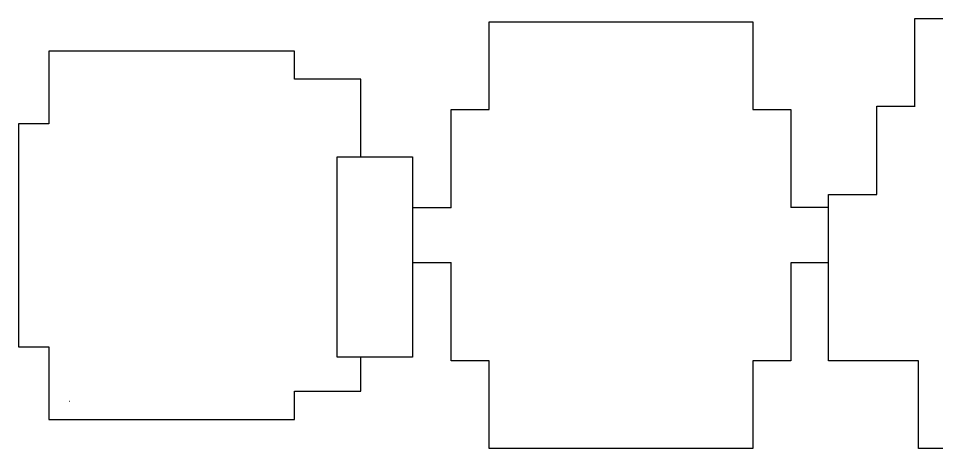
# Model space of a CAD drawing. Header units: inches. Extents: x -90 to 3162, y -84 to 1655.
# Drawn here: x -90 to 1541, y -84 to 680 of the extents above; entities that cross this region are included whole.
import ezdxf

# ---------------------------------------------------------------- set-up
doc = ezdxf.new("R2010")
doc.units = ezdxf.units.IN
doc.header["$LTSCALE"] = 10
doc.header["$MEASUREMENT"] = 0
doc.layers.add('A-ROOF', color=2, linetype='CONTINUOUS')
doc.layers.add('A-WALL', color=5, linetype='CONTINUOUS')

msp = doc.modelspace()

# ---------------------------------------------------------------- linework, layer by layer
at = {"layer": 'A-ROOF'}
for p, q in [((746.1, 517.8), (746.1, 673.8)), ((746.1, 673.8), (1214.1, 673.8)), ((1214.1, 673.8), (1214.1, 517.8)), ((1502.1, 679.8), (1982.4, 679.8)), ((1502.1, 523.8), (1502.1, 679.8)), ((-35.9, 621.8), (-35.9, 492.8)), ((400.1, 621.8), (-35.9, 621.8)), ((400.1, 571.8), (400.1, 621.8)), ((518.1, 571.8), (400.1, 571.8)), ((518.1, 433.8), (518.1, 571.8)), ((1434.3, 523.8), (1502.4, 523.8)), ((1434.3, 367.3), (1434.3, 523.8)), ((678.3, 343.3), (678.3, 517.8)), ((678.3, 517.8), (746.1, 517.8)), ((1214.1, 517.8), (1281.8, 517.8)), ((1281.8, 517.8), (1281.8, 343.8)), ((-89.9, 492.8), (-89.9, 96.8)), ((-35.9, 492.8), (-89.9, 492.8)), ((476.1, 78.3), (476.1, 433.8)), ((476.1, 433.8), (610.1, 433.8)), ((610.1, 433.8), (610.1, 246.2)), ((1348.3, 71.8), (1348.3, 367.3)), ((1348.3, 367.3), (1434.3, 367.3)), ((678.3, 343.3), (610.1, 343.3)), ((1348.3, 343.8), (1281.8, 343.8)), ((610.1, 246.3), (678.3, 246.3)), ((610.1, 246.2), (610.1, 78.3)), ((678.3, 71.8), (678.3, 246.3)), ((1348.3, 245.8), (1281.8, 245.8)), ((1281.8, 245.8), (1281.8, 71.8)), ((-89.9, 96.8), (-35.9, 96.8)), ((-35.9, 96.8), (-35.9, -32.2)), ((610.1, 78.3), (476.1, 78.3)), ((518.1, 17.8), (518.1, 78.6)), ((746.1, 71.8), (678.3, 71.8)), ((746.1, -84.2), (746.1, 71.8)), ((1281.8, 71.8), (1214.1, 71.8)), ((1214.1, 71.8), (1214.1, -84.2)), ((1508.1, 71.8), (1348.3, 71.8)), ((1508.1, -84.2), (1508.1, 71.8)), ((400.1, 17.8), (518.1, 17.8)), ((400.1, -32.2), (400.1, 17.8)), ((-35.9, -32.2), (400.1, -32.2)), ((1214.1, -84.2), (746.1, -84.2)), ((1976.4, -84.2), (1508.1, -84.2))]:
    msp.add_line(p, q, dxfattribs=at)
at = {"layer": 'A-WALL'}
msp.add_line((0, 0), (1, 0), dxfattribs=at)
msp.add_line((0, 0), (1, 0), dxfattribs=at)

doc.saveas('drawing.dxf')
